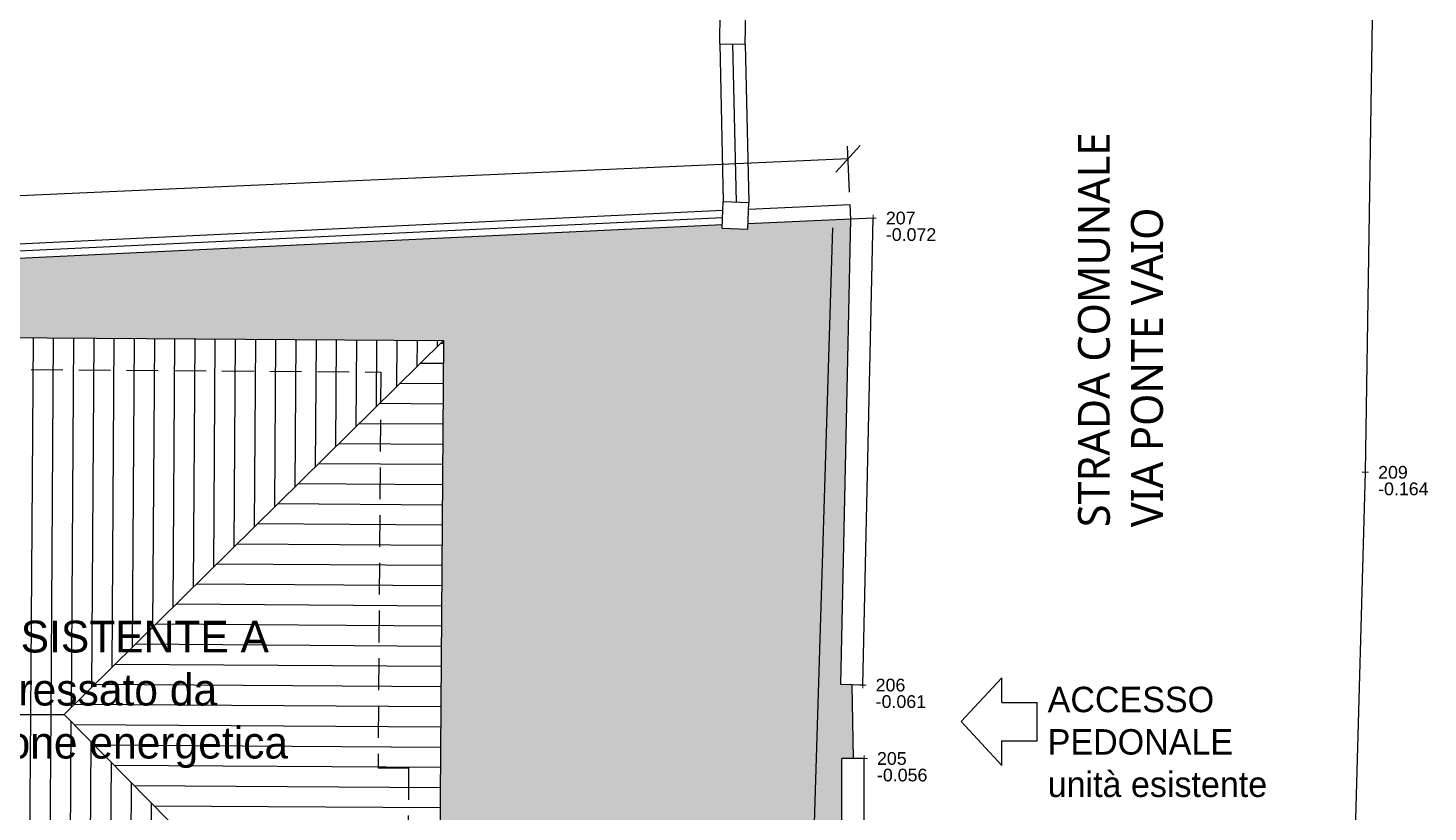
# Model space of a CAD drawing. Header units: millimetres. Extents: x 2622 to 2811, y 687 to 801.
# Drawn here: x 2663.96 to 2674.96, y 760.96 to 767.12 of the extents above; entities that cross this region are included whole.
import ezdxf

# ---------------------------------------------------------------- set-up
doc = ezdxf.new("R2010")
doc.units = ezdxf.units.MM
doc.linetypes.add('DASHED2', pattern=[0.375, 0.25, -0.125])
for name, color, linetype in [('Bianco', 7, 'Continuous'), ('LINEE DI MAPPA', 250, 'Continuous'), ('Quote', 252, 'Continuous'), ('Retino', 8, 'Continuous'), ('Scritte', 2, 'Continuous'), ('Sottile', 5, 'Continuous'), ('Verde', 84, 'Continuous')]:
    doc.layers.add(name, color=color, linetype=linetype)
for name, color, linetype, lineweight in [('PT_TOPOG_CENTRO', 5, 'Continuous', 0), ('PT_TOPOG_NOME', 5, 'Continuous', 0), ('PT_TOPOG_QUOT', 10, 'Continuous', 0), ('PT_TOPOG_SIMB', 5, 'Continuous', 0)]:
    doc.layers.add(name, color=color, linetype=linetype, lineweight=lineweight)
doc.styles.get("Standard").update_dxf_attribs({"font": 'arial.ttf'})
doc.styles.add('stile1', font='l_10646.ttf', dxfattribs={"height": 1})
doc.dimstyles.new('ISO-25', dxfattribs={"dimtxt": 0.25, "dimasz": 0.2, "dimexe": 0.1, "dimexo": 0.1, "dimgap": 0.1, "dimtad": 0, "dimzin": 1, "dimtxsty": 'Standard', "dimblk": 'OBLIQUE', "dimcen": 2.5, "dimclrt": 2, "dimadec": 0, "dimazin": 0, "dimtfac": 1, "dimtmove": 0, "dimatfit": 3, "dimfxl": 1, "dimarcsym": 0})
pattern_1 = [(90.3914795, (74.05822, 758.7652), (-0.158746294, -0.001084668), [])]

# ---------------------------------------------------------------- blocks, each defined once
blk = doc.blocks.new('TPD_Standard')
at = {"layer": 'PT_TOPOG_CENTRO', "linetype": 'Continuous'}
blk.add_point((0, 0), dxfattribs=at)
at = {"layer": 'PT_TOPOG_SIMB', "linetype": 'Continuous'}
for p, q in [((0.05, 0), (-0.05, 0)), ((0, 0.05), (0, -0.05))]:
    blk.add_line(p, q, dxfattribs=at)
at = {"layer": 'PT_TOPOG_NOME', "linetype": 'Continuous', "lineweight": 0}
blk.add_attdef('Nome', (0, 0), '', height=0.2, dxfattribs=at)
at = {"layer": 'PT_TOPOG_QUOT', "linetype": 'Continuous', "lineweight": 0}
blk.add_attdef('Quota', (0, 0), '', height=0.2, dxfattribs=at)
blk = doc.blocks.new('_Oblique')
at = {"color": 0, "linetype": 'ByBlock', "lineweight": -2}
blk.add_line((-0.5, -0.5), (0.5, 0.5), dxfattribs=at)
blk = doc.blocks.new('*D25')
at = {"layer": 'Defpoints', "color": 0, "transparency": 16777216}
for p in [(2670.407, 766.093), (2670.424, 765.732), (2644.385, 764.563)]:
    blk.add_point(p, dxfattribs=at)
at = {"layer": 'Quote', "color": 0, "lineweight": -2, "transparency": 16777216}
for p, q in [((2670.419, 765.832), (2670.403, 766.193)), ((2670.407, 766.093), (2657.909, 765.532)), ((2644.369, 764.923), (2656.867, 765.485)), ((2644.381, 764.662), (2644.365, 765.023))]:
    blk.add_line(p, q, dxfattribs=at)
at = {"layer": 'Quote', "color": 0, "lineweight": -2, "transparency": 16777216, "xscale": 0.2, "yscale": 0.2, "zscale": 0.2}
for p, rotation in [((2670.407, 766.093), 2.571718772138787), ((2644.369, 764.923), 182.5717187721388)]:
    blk.add_blockref('_Oblique', p, dxfattribs=dict(at, rotation=rotation))
at = {"layer": 'Quote', "color": 2, "transparency": 16777216, "insert": (2657.388, 765.508), "char_height": 0.25, "attachment_point": 5, "rotation": 2.5717}
blk.add_mtext('52,13', dxfattribs=at)

msp = doc.modelspace()

# ---------------------------------------------------------------- hatches: boundary and pattern name
at = {"layer": 'Sottile', "extrusion": (0, 0, -1)}
h = msp.add_hatch(dxfattribs=at)
h.set_pattern_fill('ANSI31', color=256, scale=0.05, angle=135, style=0)
h.set_pattern_definition([(180.3914795, (74.05822, 758.7652), (0.001084668, -0.158746294), [])])
h.paths.add_polyline_path([(-2666.9762, 764.4156), (-2666.9391, 758.9957), (-2664.2477, 761.7242)])
h.paths.add_polyline_path([(-2666.9762, 764.4156), (-2667.2279, 764.6639), (-2667.1874, 758.744), (-2666.9391, 758.9957)])
h.paths.add_polyline_path([(-2660.9884, 764.4565), (-2663.6813, 761.7266), (-2660.9516, 759.0366), (-2660.9514, 759.0366)])
h.paths.add_polyline_path([(-2660.7401, 764.7082), (-2660.9884, 764.4565), (-2660.9514, 759.0364), (-2660.6997, 758.7884)])
h = msp.add_hatch(dxfattribs=at)
h.set_pattern_fill('ANSI31', color=256, scale=0.05, angle=45, style=0)
h.set_pattern_definition(pattern_1)
h.paths.add_polyline_path([(-2660.9884, 764.4565), (-2666.9762, 764.4156), (-2664.2477, 761.7242), (-2663.6813, 761.7266)])
h.paths.add_polyline_path([(-2660.7401, 764.7082), (-2667.2279, 764.6639), (-2666.9762, 764.4156), (-2660.9884, 764.4565)])
h = msp.add_hatch(dxfattribs=at)
h.set_pattern_fill('ANSI31', color=256, scale=0.05, angle=45, style=0)
h.set_pattern_definition(pattern_1)
h.paths.add_polyline_path([(-2663.6813, 761.7266), (-2664.2477, 761.7242), (-2666.8953, 759.0401), (-2660.9961, 759.0805)])
h.paths.add_polyline_path([(-2661.3805, 759.0337), (-2666.9391, 758.9957), (-2667.1874, 758.744), (-2661.3788, 758.7837)])
h.paths.add_polyline_path([(-2660.9516, 759.0366), (-2661.3805, 759.0337), (-2661.3788, 758.7837), (-2660.6997, 758.7884)])
h.paths.add_polyline_path([(-2660.9961, 759.0805), (-2666.8953, 759.0401), (-2666.9391, 758.9957), (-2660.9516, 759.0366)])
at = {"layer": 'Verde'}
h = msp.add_hatch(dxfattribs=at)
h.set_pattern_fill('DOTS', color=256, scale=0.05, style=0)
h.set_pattern_definition([(0, (1295.01577, 297.66502), (0.0396875, 0.079375), [0, -0.079375])])
h.paths.add_polyline_path([(2656.8528, 756.7765, -1), (2658.3051, 756.7765, -1)], flags=16)
h.paths.add_polyline_path([(2655.9701, 760.0463, -1), (2657.4224, 760.0463, -1)], flags=16)
h.paths.add_polyline_path([(2658.428, 756.4017, -1), (2659.8803, 756.4017, -1)], flags=16)
h.paths.add_polyline_path([(2658.9701, 752.7161, -1), (2658.7201, 752.7161, -1)], flags=16)
h.paths.add_polyline_path([(2656.7558, 761.5113), (2656.7758, 762.9548), (2658.6865, 763.0368), (2658.6729, 761.5342)], flags=16)
h.paths.add_polyline_path([(2648.2697, 763.5066, -1), (2649.7221, 763.5066, -1)], flags=16)
h.paths.add_polyline_path([(2661.1981, 756.1648, -1), (2662.6504, 756.1648, -1)], flags=16)
h.paths.add_polyline_path([(2645.2156, 762.8484, -1), (2646.6679, 762.8484, -1)], flags=16)
h.paths.add_polyline_path([(2666.8084, 756.1168, -1), (2665.3561, 756.1168, -1)], flags=16)
h.paths.add_polyline_path([(2668.5196, 756.0849, -1), (2667.0672, 756.0849, -1)], flags=16)
h.paths.add_polyline_path([(2659.2398, 753.4688), (2659.7778, 753.4688), (2659.7778, 753.7977), (2659.2398, 753.7977)], flags=24)
h.paths.add_polyline_path([(2657.0631, 761.9829), (2658.3775, 761.9829), (2658.3775, 762.6104), (2657.0631, 762.6104)], flags=8)
h.paths.add_polyline_path([(2645.1457, 760.0838), (2648.8816, 760.0838), (2648.8816, 760.5092), (2645.1457, 760.5092)], flags=24)
edge = h.paths.add_edge_path()
edge.add_arc((2655.3389, 763.2175), 0.7262, 0, 360)
edge = h.paths.add_edge_path()
edge.add_line((2652.9411, 759.9926), (2652.9411, 760.439))
edge.add_arc((2653.6321, 760.2158), 0.7262, 162.09827, 197.90173)
edge = h.paths.add_edge_path()
edge.add_line((2652.9411, 760.9907), (2652.9411, 762.1733))
edge.add_arc((2653.3627, 761.582), 0.7262, 125.4843, 234.5157)
edge = h.paths.add_edge_path()
edge.add_line((2653.1411, 762.2736), (2653.1411, 760.8905))
edge.add_arc((2653.3627, 761.582), 0.7262, 252.23832, 264.65959)
edge.add_arc((2653.6321, 760.2158), 0.7262, 117.65704, 132.54458)
edge.add_line((2653.1411, 760.7508), (2653.1411, 759.6808))
edge.add_arc((2653.6321, 760.2158), 0.7262, 227.45542, 277.63103)
edge.add_arc((2654.2121, 758.9543), 0.7262, 131.74523, 281.84963)
edge.add_arc((2654.9007, 757.7576), 0.7262, 137.99059, 311.17085)
edge.add_arc((2656.0975, 757.1075), 0.7262, 171.80211, 491.17085)
edge.add_arc((2654.9007, 757.7576), 0.7262, 351.80211, 461.84963)
edge.add_arc((2654.2121, 758.9543), 0.7262, 317.99059, 457.63103)
edge.add_arc((2653.6321, 760.2158), 0.7262, 311.74523, 444.65959)
edge.add_arc((2653.3627, 761.582), 0.7262, 297.65704, 467.76168)
h.paths.add_polyline_path([(2670.3991, 753.604), (2670.385, 753.3544), (2652.9411, 754.3402), (2652.9411, 754.5906)])
h.paths.add_polyline_path([(2655.3668, 755.7315), (2655.3668, 755.2512), (2654.9012, 755.2512), (2654.9012, 755.7315)])
h.paths.add_polyline_path([(2650.4411, 753.9961), (2650.4411, 756.6348), (2644.8148, 756.6348), (2645.1166, 751.0645), (2652.4095, 751.9524), (2654.0325, 752.2116), (2659.2011, 752.0885), (2663.2887, 752.4233), (2665.8401, 752.3935), (2670.441, 752.3673), (2670.4275, 752.8508), (2670.4774, 752.8521), (2670.4895, 754.6835), (2670.402, 754.6829), (2670.3824, 757.4302), (2666.929, 757.5151), (2661.3707, 757.601), (2661.3788, 758.7837), (2660.6997, 758.7884), (2660.7401, 764.7082), (2667.2279, 764.6639), (2667.1897, 759.0731), (2670.359, 759.0241), (2670.3592, 761.3795), (2670.4467, 761.3795), (2670.4366, 761.9587), (2670.3491, 761.9606), (2670.4287, 765.6196), (2669.6201, 765.5823), (2669.6184, 765.5404), (2669.4186, 765.5484), (2669.4196, 765.5731), (2660.4661, 765.147), (2657.3695, 765.0085), (2650.7649, 764.7194), (2644.3913, 764.4501), (2644.4761, 762.8848), (2653.0161, 762.8848), (2653.0161, 762.4598), (2653.1411, 762.4598), (2653.1411, 757.0598), (2653.0161, 757.0598), (2653.0161, 756.6348), (2652.9411, 756.6348), (2652.9411, 753.9961)])
h.paths.add_polyline_path([(2669.9501, 754.6583), (2669.9501, 754.178), (2669.4846, 754.178), (2669.4846, 754.6583)])
h.paths.add_polyline_path([(2669.4846, 754.1848), (2669.4846, 754.4352), (2652.9411, 755.3702), (2652.9411, 755.1198)])
h.paths.add_polyline_path([(2669.9501, 754.4089), (2669.9501, 754.178), (2669.6047, 754.178), (2670.4008, 754.133), (2670.4149, 754.3826)])

# ---------------------------------------------------------------- linework, layer by layer
for p, q in [((2674.4712, 763.629), (2674.5376, 767.8993)), ((2669.3994, 766.9967), (2669.4029, 767.2488)), ((2669.5994, 766.9939), (2669.6029, 767.246)), ((2669.3994, 766.9967), (2669.5994, 766.9939)), ((2669.3994, 766.9967), (2669.4269, 765.7571)), ((2669.5994, 766.9939), (2669.6267, 765.7492)), ((2669.4186, 765.5484), (2669.4269, 765.7571)), ((2669.4269, 765.7571), (2669.6267, 765.7492)), ((2669.6184, 765.5404), (2669.6267, 765.7492)), ((2670.4235, 765.7321), (2669.6246, 765.6952)), ((2670.4287, 765.6196), (2670.4235, 765.7321)), ((2669.4241, 765.6861), (2660.4675, 765.2597)), ((2670.6039, 765.6277), (2669.6201, 765.5823)), ((2670.3491, 761.9606), (2670.4287, 765.6196)), ((2670.524, 761.9568), (2670.6039, 765.6277)), ((2669.4196, 765.5731), (2660.4661, 765.147)), ((2669.4186, 765.5484), (2669.6184, 765.5404)), ((2660.7401, 764.7082), (2667.2279, 764.6639)), ((2664.2477, 761.7242), (2667.2279, 764.6639)), ((2667.2279, 764.6639), (2667.1874, 758.744)), ((2674.3036, 757.627), (2674.4712, 763.629)), ((2670.524, 761.9568), (2670.3491, 761.9606)), ((2663.6813, 761.7266), (2664.2477, 761.7242)), ((2664.2477, 761.7242), (2667.1874, 758.744)), ((2670.359, 759.0241), (2670.3592, 761.3795)), ((2670.5342, 761.3795), (2670.3592, 761.3795)), ((2670.534, 759.0241), (2670.5342, 761.3795))]:
    msp.add_line(p, q)
at = {"layer": 'Bianco'}
for p, q in [((2671.296, 761.6691), (2671.6161, 762.0133)), ((2671.6161, 761.8191), (2671.6161, 762.0133)), ((2671.6161, 761.8191), (2671.8938, 761.8191)), ((2671.8938, 761.5191), (2671.8938, 761.8191)), ((2671.296, 761.6691), (2671.6161, 761.3249)), ((2671.6161, 761.3249), (2671.6161, 761.5191)), ((2671.6161, 761.5191), (2671.8938, 761.5191))]:
    msp.add_line(p, q, dxfattribs=at)
at = {"layer": 'LINEE DI MAPPA'}
msp.add_lwpolyline([(2669.8548, 751.5185), (2670.2876, 765.5496)], dxfattribs=at)
at = {"layer": 'Retino', "linetype": 'DASHED2'}
for p, q in [((2660.9884, 764.4565), (2666.7362, 764.4172)), ((2666.7362, 764.4172), (2666.7149, 761.3073)), ((2666.7149, 761.3073), (2666.9549, 761.3057)), ((2666.9549, 761.3057), (2666.9391, 758.9957))]:
    msp.add_line(p, q, dxfattribs=at)
at = {"layer": 'Sottile'}
for p, q in [((2669.4994, 766.9953), (2669.5268, 765.7531)), ((2669.4218, 765.6296), (2660.4442, 765.2024)), ((2670.4366, 761.9587), (2670.4467, 761.3795))]:
    msp.add_line(p, q, dxfattribs=at)

# ---------------------------------------------------------------- block references
at = {"layer": 'PT_TOPOG_CENTRO', "linetype": 'Continuous'}
ref = msp.add_blockref('TPD_Standard', (2670.6039, 765.6277), dxfattribs=dict(at, xscale=0.5, yscale=0.5, zscale=0.5))
ref.add_attrib('Nome', '207', (2670.7039, 765.5777), dxfattribs={"layer": 'PT_TOPOG_NOME', "linetype": 'Continuous', "lineweight": 0, "height": 0.1})
ref.add_attrib('Quota', '-0.072', (2670.7039, 765.4477), dxfattribs={"layer": 'PT_TOPOG_QUOT', "linetype": 'Continuous', "lineweight": 0, "height": 0.1})
ref = msp.add_blockref('TPD_Standard', (2674.4712, 763.629), dxfattribs=dict(at, xscale=0.5, yscale=0.5, zscale=0.5))
ref.add_attrib('Nome', '209', (2674.5712, 763.579), dxfattribs={"layer": 'PT_TOPOG_NOME', "linetype": 'Continuous', "lineweight": 0, "height": 0.1})
ref.add_attrib('Quota', '-0.164', (2674.5712, 763.449), dxfattribs={"layer": 'PT_TOPOG_QUOT', "linetype": 'Continuous', "lineweight": 0, "height": 0.1})
ref = msp.add_blockref('TPD_Standard', (2670.524, 761.9568), dxfattribs=dict(at, xscale=0.5, yscale=0.5, zscale=0.5))
ref.add_attrib('Nome', '206', (2670.624, 761.9068), dxfattribs={"layer": 'PT_TOPOG_NOME', "linetype": 'Continuous', "lineweight": 0, "height": 0.1})
ref.add_attrib('Quota', '-0.061', (2670.624, 761.7768), dxfattribs={"layer": 'PT_TOPOG_QUOT', "linetype": 'Continuous', "lineweight": 0, "height": 0.1})
ref = msp.add_blockref('TPD_Standard', (2670.5342, 761.3795), dxfattribs=dict(at, xscale=0.5, yscale=0.5, zscale=0.5))
ref.add_attrib('Nome', '205', (2670.6342, 761.3295), dxfattribs={"layer": 'PT_TOPOG_NOME', "linetype": 'Continuous', "lineweight": 0, "height": 0.1})
ref.add_attrib('Quota', '-0.056', (2670.6342, 761.1995), dxfattribs={"layer": 'PT_TOPOG_QUOT', "linetype": 'Continuous', "lineweight": 0, "height": 0.1})

# ---------------------------------------------------------------- texts
at = {"layer": 'Scritte', "insert": (2672.2133, 763.1977), "char_height": 0.25, "width": 15.7, "attachment_point": 1, "rotation": 90, "style": 'stile1'}
msp.add_mtext('STRADA COMUNALE\\PVIA PONTE VAIO', dxfattribs=at)
at = {"layer": 'Scritte', "insert": (2662.1423, 762.4628), "char_height": 0.25, "width": 15.7, "attachment_point": 1, "style": 'stile1'}
msp.add_mtext('{\\fComic Sans MS|b0|i0|c0|p66;EDIFICIO ESISTENTE A\\Poggetto interessato da \\Priqualificazione energetica}', dxfattribs=at)
at = {"layer": 'Scritte', "insert": (2671.9752, 761.9435), "char_height": 0.2, "width": 15.7, "attachment_point": 1}
msp.add_mtext('{\\fComic Sans MS|b0|i0|c0|p66;ACCESSO \\PPEDONALE\\Punità esistente}', dxfattribs=at)

# ---------------------------------------------------------------- dimensions: what is measured, and where the dimension line sits
at = {"layer": 'Quote', "color": 252}
dim = msp.add_aligned_dim(p1=(2644.3852, 764.5625), p2=(2670.4235, 765.7321), distance=0.3612, dimstyle='ISO-25', override={"dimlfac": 2}, dxfattribs=at)
dim.commit()
dim.dimension.update_dxf_attribs({"geometry": '*D25', "text_midpoint": (2657.3882, 765.5081)})

doc.saveas('drawing.dxf')
